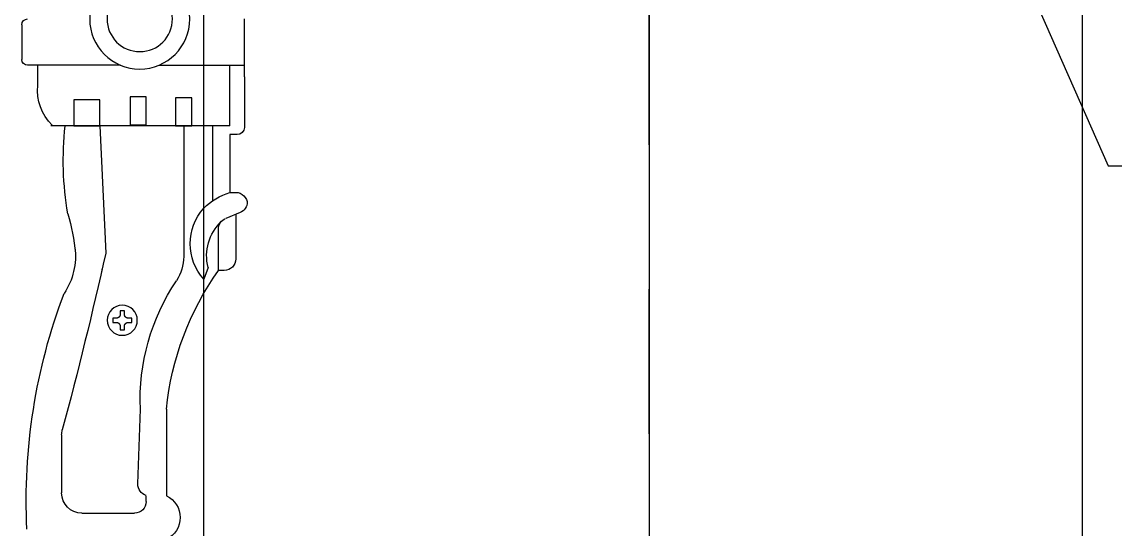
# Model space of a CAD drawing. Extents: x -668440 to 810000, y -1678500 to 210463.
# Drawn here: x -468456 to -464673, y -901109 to -899354 of the extents above; entities that cross this region are included whole.
import ezdxf

# ---------------------------------------------------------------- set-up
doc = ezdxf.new("R2010")
doc.units = 0
doc.header["$MEASUREMENT"] = 0
doc.linetypes.add('CENTER', pattern=[2, 1.25, -0.25, 0.25, -0.25])
doc.layers.get('0').update_dxf_attribs({"color": 3, "linetype": 'CONTINUOUS'})
doc.layers.get('Defpoints').update_dxf_attribs({"color": 251, "linetype": 'CONTINUOUS'})
for name, color, linetype in [('100', 5, 'CENTER'), ('_1-3_L-CS', 1, 'CONTINUOUS'), ('_5-6_GS-M', 6, 'CONTINUOUS'), ('COL_H-300x305x15x15x13', 7, 'CONTINUOUS'), ('注記', 3, 'CONTINUOUS')]:
    doc.layers.add(name, color=color, linetype=linetype)
doc.styles.add('DRACAD', font='txt', dxfattribs={"width": 0.85, "bigfont": 'extfont2'})
doc.styles.get("Standard").update_dxf_attribs({"font": 'Osaka.ttc'})
doc.dimstyles.new('ISO-25', dxfattribs={"dimtxt": 2.5, "dimasz": 2.5, "dimexe": 1.25, "dimexo": 0.625, "dimtad": 1, "dimdec": 4, "dimdsep": 46, "dimtxsty": 'Standard', "dimcen": 2.5, "dimadec": 0, "dimazin": 0, "dimtfac": 1, "dimtdec": 4, "dimtmove": 0, "dimatfit": 3, "dimfxl": 1, "dimtolj": 1, "dimtzin": 0, "dimarcsym": 0})

# ---------------------------------------------------------------- blocks, each defined once
blk = doc.blocks.new('_ORIGIN')
at = {"color": 0, "linetype": 'ByBlock', "lineweight": -2}
blk.add_line((0, 0), (-1, 0), dxfattribs=at)
blk.add_circle((0, 0), 0.5, dxfattribs=at)
blk = doc.blocks.new('*D8565')
at = {"layer": '_5-6_GS-M', "color": 0, "lineweight": -2}
for p, q in [((-213968.51, -394431.59), (-213968.51, -394903.04)), ((-213698.47, -394499.59), (-213698.47, -394903.04)), ((-213748.47, -394901.79), (-213918.51, -394901.79))]:
    blk.add_line(p, q, dxfattribs=at)
at = {"layer": 'Defpoints', "color": 0}
for p in [(-213968.51, -394381.59), (-213698.47, -394449.59), (-213968.51, -394901.79)]:
    blk.add_point(p, dxfattribs=at)
at = {"layer": '_5-6_GS-M', "color": 0, "lineweight": -2, "xscale": 50, "yscale": 50, "zscale": 50, "rotation": 180}
blk.add_blockref('_ORIGIN', (-213968.51, -394901.79), dxfattribs=at)
at = {"layer": '_5-6_GS-M', "color": 0, "lineweight": -2, "xscale": 50, "yscale": 50, "zscale": 50}
blk.add_blockref('_ORIGIN', (-213698.47, -394901.79), dxfattribs=at)
at = {"layer": '_5-6_GS-M', "color": 0, "insert": (-213833.49, -394856.79), "char_height": 50, "attachment_point": 5, "style": 'DRACAD'}
blk.add_mtext('\\A1;270', dxfattribs=at)
blk = doc.blocks.new('TC01')
at = {"layer": '注記', "color": 4, "linetype": 'Continuous'}
for p, q in [((4917.06, 29801.63), (4917.06, 29821.63)), ((4994.06, 29819.63), (4994.06, 29807.63)), ((4946.62, 29805.63), (4917.06, 29805.63)), ((4922.06, 29784.63), (4922.06, 29805.63)), ((4959.89, 29805.63), (4992.06, 29805.63)), ((4988.59, 29798.6), (4988.59, 29805.63)), ((4917.06, 29801.63), (4917.06, 29784.13)), ((4935.27, 29794.29), (4940.85, 29794.29)), ((4935.27, 29784.63), (4935.27, 29794.29)), ((4940.85, 29794.29), (4940.85, 29784.63)), ((4951.06, 29794.63), (4956.64, 29794.63)), ((4951.06, 29784.96), (4951.06, 29794.63)), ((4956.64, 29794.63), (4956.64, 29784.96)), ((4967.06, 29793.63), (4976.06, 29793.63)), ((4967.06, 29784.63), (4967.06, 29793.63)), ((4976.06, 29793.63), (4976.06, 29784.63)), ((4956.64, 29784.96), (4951.06, 29784.96)), ((4919.56, 29781.63), (4922.06, 29781.63)), ((4922.06, 29784.63), (4984.06, 29784.63)), ((4922.06, 29781.63), (4922.06, 29761.63)), ((4928.06, 29784.63), (4928.06, 29758.68)), ((4940.85, 29784.63), (4935.27, 29784.63)), ((4938.06, 29784.63), (4938.06, 29739.41)), ((4967.06, 29784.63), (4965.06, 29740.63)), ((4976.06, 29784.63), (4967.06, 29784.63)), ((4922.06, 29761.63), (4920.06, 29761.63)), ((4918.57, 29754.62), (4923.54, 29752.63)), ((4920.06, 29754.03), (4920.06, 29738.63)), ((4926.06, 29734.63), (4926.06, 29748.92)), ((4929.64, 29735.63), (4931.15, 29731.63)), ((4924.06, 29734.63), (4926.06, 29734.63)), ((4958.56, 29720.63), (4960.06, 29720.63)), ((4958.56, 29719.38), (4958.56, 29720.63)), ((4960.06, 29720.63), (4960.06, 29719.38)), ((4956.06, 29716.63), (4956.06, 29718.13)), ((4956.06, 29718.13), (4957.31, 29718.13)), ((4957.31, 29716.63), (4956.06, 29716.63)), ((4957.31, 29718.13), (4957.34, 29718.13)), ((4957.34, 29716.63), (4957.31, 29716.63)), ((4957.34, 29718.13), (4957.37, 29718.13)), ((4957.37, 29716.63), (4957.34, 29716.63)), ((4957.37, 29718.13), (4957.4, 29718.13)), ((4957.4, 29716.62), (4957.37, 29716.63)), ((4957.4, 29718.13), (4957.43, 29718.13)), ((4957.43, 29716.62), (4957.4, 29716.62)), ((4957.43, 29718.13), (4957.46, 29718.14)), ((4957.46, 29716.62), (4957.43, 29716.62)), ((4957.46, 29718.14), (4957.49, 29718.14)), ((4957.49, 29716.61), (4957.46, 29716.62)), ((4957.49, 29718.14), (4957.52, 29718.14)), ((4957.52, 29716.61), (4957.49, 29716.61)), ((4957.52, 29718.14), (4957.55, 29718.15)), ((4957.55, 29716.6), (4957.52, 29716.61)), ((4957.55, 29718.15), (4957.58, 29718.16)), ((4957.58, 29716.6), (4957.55, 29716.6)), ((4957.58, 29718.16), (4957.61, 29718.16)), ((4957.61, 29716.59), (4957.58, 29716.6)), ((4957.61, 29718.16), (4957.64, 29718.17)), ((4957.64, 29716.58), (4957.61, 29716.59)), ((4957.64, 29718.17), (4957.67, 29718.18)), ((4957.67, 29716.57), (4957.64, 29716.58)), ((4957.67, 29718.18), (4957.7, 29718.19)), ((4957.7, 29716.56), (4957.67, 29716.57)), ((4957.7, 29718.19), (4957.73, 29718.2)), ((4957.73, 29716.55), (4957.7, 29716.56)), ((4957.73, 29718.2), (4957.76, 29718.21)), ((4957.76, 29716.54), (4957.73, 29716.55)), ((4957.76, 29718.21), (4957.78, 29718.22)), ((4957.78, 29718.22), (4957.81, 29718.23)), ((4957.81, 29718.23), (4957.84, 29718.25)), ((4957.84, 29718.25), (4957.87, 29718.26)), ((4957.87, 29718.26), (4957.9, 29718.27)), ((4957.9, 29718.27), (4957.92, 29718.29)), ((4957.92, 29718.29), (4957.95, 29718.3)), ((4957.95, 29718.3), (4957.98, 29718.32)), ((4957.98, 29718.32), (4958, 29718.34)), ((4958, 29718.34), (4958.03, 29718.35)), ((4958.03, 29718.35), (4958.05, 29718.37)), ((4958.05, 29718.37), (4958.08, 29718.39)), ((4958.08, 29718.39), (4958.1, 29718.41)), ((4958.1, 29718.41), (4958.12, 29718.43)), ((4958.12, 29718.43), (4958.15, 29718.45)), ((4958.15, 29718.45), (4958.17, 29718.47)), ((4958.17, 29718.47), (4958.19, 29718.49)), ((4958.19, 29718.49), (4958.21, 29718.51)), ((4958.21, 29718.51), (4958.23, 29718.54)), ((4958.23, 29718.54), (4958.25, 29718.56)), ((4958.25, 29718.56), (4958.27, 29718.58)), ((4958.27, 29718.58), (4958.29, 29718.61)), ((4958.29, 29718.61), (4958.31, 29718.63)), ((4958.31, 29718.63), (4958.33, 29718.66)), ((4958.33, 29718.66), (4958.35, 29718.68)), ((4958.35, 29718.68), (4958.36, 29718.71)), ((4958.36, 29718.71), (4958.38, 29718.73)), ((4958.38, 29718.73), (4958.39, 29718.76)), ((4958.39, 29718.76), (4958.41, 29718.79)), ((4958.41, 29718.79), (4958.42, 29718.81)), ((4958.42, 29718.81), (4958.44, 29718.84)), ((4958.44, 29718.84), (4958.45, 29718.87)), ((4958.45, 29718.87), (4958.46, 29718.9)), ((4958.46, 29718.9), (4958.47, 29718.93)), ((4958.47, 29718.93), (4958.48, 29718.96)), ((4958.48, 29718.96), (4958.49, 29718.98)), ((4958.49, 29718.98), (4958.5, 29719.01)), ((4958.5, 29719.01), (4958.51, 29719.04)), ((4958.51, 29719.04), (4958.52, 29719.07)), ((4958.52, 29719.07), (4958.53, 29719.1)), ((4958.53, 29719.13), (4958.54, 29719.16)), ((4958.53, 29719.1), (4958.53, 29719.13)), ((4958.54, 29719.19), (4958.55, 29719.22)), ((4958.54, 29719.16), (4958.54, 29719.19)), ((4958.55, 29719.28), (4958.56, 29719.32)), ((4958.55, 29719.25), (4958.55, 29719.28)), ((4958.55, 29719.22), (4958.55, 29719.25)), ((4958.56, 29719.35), (4958.56, 29719.38)), ((4958.56, 29719.32), (4958.56, 29719.35)), ((4960.06, 29719.38), (4960.06, 29719.35)), ((4960.06, 29719.35), (4960.06, 29719.32)), ((4960.06, 29719.32), (4960.06, 29719.28)), ((4960.06, 29719.28), (4960.06, 29719.25)), ((4960.06, 29719.25), (4960.07, 29719.22)), ((4960.07, 29719.22), (4960.07, 29719.19)), ((4960.07, 29719.19), (4960.07, 29719.16)), ((4960.07, 29719.16), (4960.08, 29719.13)), ((4960.08, 29719.13), (4960.09, 29719.1)), ((4960.09, 29719.1), (4960.09, 29719.07)), ((4960.09, 29719.07), (4960.1, 29719.04)), ((4960.1, 29719.04), (4960.11, 29719.01)), ((4960.11, 29719.01), (4960.12, 29718.98)), ((4960.12, 29718.98), (4960.13, 29718.96)), ((4960.13, 29718.96), (4960.14, 29718.93)), ((4960.14, 29718.93), (4960.15, 29718.9)), ((4960.15, 29718.9), (4960.16, 29718.87)), ((4960.16, 29718.87), (4960.18, 29718.84)), ((4960.18, 29718.84), (4960.19, 29718.81)), ((4960.19, 29718.81), (4960.2, 29718.79)), ((4960.2, 29718.79), (4960.22, 29718.76)), ((4960.22, 29718.76), (4960.23, 29718.73)), ((4960.23, 29718.73), (4960.25, 29718.71)), ((4960.25, 29718.71), (4960.27, 29718.68)), ((4960.27, 29718.68), (4960.28, 29718.66)), ((4960.28, 29718.66), (4960.3, 29718.63)), ((4960.3, 29718.63), (4960.32, 29718.61)), ((4960.32, 29718.61), (4960.34, 29718.58)), ((4960.34, 29718.58), (4960.36, 29718.56)), ((4960.36, 29718.56), (4960.38, 29718.54)), ((4960.38, 29718.54), (4960.4, 29718.51)), ((4960.4, 29718.51), (4960.42, 29718.49)), ((4960.42, 29718.49), (4960.44, 29718.47)), ((4960.44, 29718.47), (4960.47, 29718.45)), ((4960.47, 29718.45), (4960.49, 29718.43)), ((4960.49, 29718.43), (4960.51, 29718.41)), ((4960.51, 29718.41), (4960.54, 29718.39)), ((4960.54, 29718.39), (4960.56, 29718.37)), ((4960.56, 29718.37), (4960.59, 29718.35)), ((4960.59, 29718.35), (4960.61, 29718.34)), ((4960.61, 29718.34), (4960.64, 29718.32)), ((4960.64, 29718.32), (4960.66, 29718.3)), ((4960.66, 29718.3), (4960.69, 29718.29)), ((4960.69, 29718.29), (4960.72, 29718.27)), ((4960.72, 29718.27), (4960.74, 29718.26)), ((4960.74, 29718.26), (4960.77, 29718.25)), ((4960.77, 29718.25), (4960.8, 29718.23)), ((4960.8, 29718.23), (4960.83, 29718.22)), ((4960.83, 29718.22), (4960.86, 29718.21)), ((4960.86, 29718.21), (4960.89, 29718.2)), ((4960.89, 29716.55), (4960.86, 29716.54)), ((4960.89, 29718.2), (4960.91, 29718.19)), ((4960.91, 29716.56), (4960.89, 29716.55)), ((4960.91, 29718.19), (4960.94, 29718.18)), ((4960.94, 29716.57), (4960.91, 29716.56)), ((4960.94, 29718.18), (4960.97, 29718.17)), ((4960.97, 29716.58), (4960.94, 29716.57)), ((4960.97, 29718.17), (4961, 29718.16)), ((4961, 29716.59), (4960.97, 29716.58)), ((4961, 29718.16), (4961.03, 29718.16)), ((4961.03, 29716.6), (4961, 29716.59)), ((4961.03, 29718.16), (4961.06, 29718.15)), ((4961.06, 29716.6), (4961.03, 29716.6)), ((4961.06, 29718.15), (4961.09, 29718.14)), ((4961.09, 29716.61), (4961.06, 29716.6)), ((4961.09, 29718.14), (4961.12, 29718.14)), ((4961.12, 29716.61), (4961.09, 29716.61)), ((4961.12, 29718.14), (4961.15, 29718.14)), ((4961.15, 29716.62), (4961.12, 29716.61)), ((4961.15, 29718.14), (4961.18, 29718.13)), ((4961.18, 29716.62), (4961.15, 29716.62)), ((4961.18, 29718.13), (4961.21, 29718.13)), ((4961.21, 29716.62), (4961.18, 29716.62)), ((4961.21, 29718.13), (4961.25, 29718.13)), ((4961.25, 29716.63), (4961.21, 29716.62)), ((4961.25, 29718.13), (4961.28, 29718.13)), ((4961.28, 29716.63), (4961.25, 29716.63)), ((4961.28, 29718.13), (4961.31, 29718.13)), ((4961.31, 29716.63), (4961.28, 29716.63)), ((4961.31, 29718.13), (4962.56, 29718.13)), ((4962.56, 29716.63), (4961.31, 29716.63)), ((4962.56, 29718.13), (4962.56, 29716.63)), ((4957.78, 29716.53), (4957.76, 29716.54)), ((4957.81, 29716.52), (4957.78, 29716.53)), ((4957.84, 29716.51), (4957.81, 29716.52)), ((4957.87, 29716.49), (4957.84, 29716.51)), ((4957.9, 29716.48), (4957.87, 29716.49)), ((4957.92, 29716.46), (4957.9, 29716.48)), ((4957.95, 29716.45), (4957.92, 29716.46)), ((4957.98, 29716.43), (4957.95, 29716.45)), ((4958, 29716.42), (4957.98, 29716.43)), ((4958.03, 29716.4), (4958, 29716.42)), ((4958.05, 29716.38), (4958.03, 29716.4)), ((4958.08, 29716.36), (4958.05, 29716.38)), ((4958.1, 29716.34), (4958.08, 29716.36)), ((4958.12, 29716.32), (4958.1, 29716.34)), ((4958.15, 29716.3), (4958.12, 29716.32)), ((4958.17, 29716.28), (4958.15, 29716.3)), ((4958.19, 29716.26), (4958.17, 29716.28)), ((4958.21, 29716.24), (4958.19, 29716.26)), ((4958.23, 29716.22), (4958.21, 29716.24)), ((4958.25, 29716.19), (4958.23, 29716.22)), ((4958.27, 29716.17), (4958.25, 29716.19)), ((4958.29, 29716.15), (4958.27, 29716.17)), ((4958.31, 29716.12), (4958.29, 29716.15)), ((4958.33, 29716.1), (4958.31, 29716.12)), ((4958.35, 29716.07), (4958.33, 29716.1)), ((4958.36, 29716.05), (4958.35, 29716.07)), ((4958.38, 29716.02), (4958.36, 29716.05)), ((4958.39, 29715.99), (4958.38, 29716.02)), ((4958.41, 29715.97), (4958.39, 29715.99)), ((4958.42, 29715.94), (4958.41, 29715.97)), ((4958.44, 29715.91), (4958.42, 29715.94)), ((4958.45, 29715.88), (4958.44, 29715.91)), ((4958.46, 29715.85), (4958.45, 29715.88)), ((4958.47, 29715.83), (4958.46, 29715.85)), ((4958.48, 29715.8), (4958.47, 29715.83)), ((4958.49, 29715.77), (4958.48, 29715.8)), ((4958.5, 29715.74), (4958.49, 29715.77)), ((4958.51, 29715.71), (4958.5, 29715.74)), ((4958.52, 29715.68), (4958.51, 29715.71)), ((4958.53, 29715.65), (4958.52, 29715.68)), ((4958.53, 29715.62), (4958.53, 29715.65)), ((4958.54, 29715.59), (4958.53, 29715.62)), ((4958.54, 29715.56), (4958.54, 29715.59)), ((4958.55, 29715.53), (4958.54, 29715.56)), ((4958.55, 29715.5), (4958.55, 29715.53)), ((4958.55, 29715.47), (4958.55, 29715.5)), ((4958.56, 29715.44), (4958.55, 29715.47)), ((4958.56, 29715.41), (4958.56, 29715.44)), ((4958.56, 29715.38), (4958.56, 29715.41)), ((4958.56, 29714.13), (4958.56, 29715.38)), ((4960.06, 29714.13), (4958.56, 29714.13)), ((4960.07, 29715.53), (4960.06, 29715.5)), ((4960.06, 29715.5), (4960.06, 29715.47)), ((4960.06, 29715.47), (4960.06, 29715.44)), ((4960.06, 29715.44), (4960.06, 29715.41)), ((4960.06, 29715.41), (4960.06, 29715.38)), ((4960.06, 29715.38), (4960.06, 29714.13)), ((4960.08, 29715.62), (4960.07, 29715.59)), ((4960.07, 29715.59), (4960.07, 29715.56)), ((4960.07, 29715.56), (4960.07, 29715.53)), ((4960.09, 29715.65), (4960.08, 29715.62)), ((4960.1, 29715.71), (4960.09, 29715.68)), ((4960.09, 29715.68), (4960.09, 29715.65)), ((4960.11, 29715.74), (4960.1, 29715.71)), ((4960.12, 29715.77), (4960.11, 29715.74)), ((4960.13, 29715.8), (4960.12, 29715.77)), ((4960.14, 29715.83), (4960.13, 29715.8)), ((4960.15, 29715.85), (4960.14, 29715.83)), ((4960.16, 29715.88), (4960.15, 29715.85)), ((4960.18, 29715.91), (4960.16, 29715.88)), ((4960.19, 29715.94), (4960.18, 29715.91)), ((4960.2, 29715.97), (4960.19, 29715.94)), ((4960.22, 29715.99), (4960.2, 29715.97)), ((4960.23, 29716.02), (4960.22, 29715.99)), ((4960.25, 29716.05), (4960.23, 29716.02)), ((4960.27, 29716.07), (4960.25, 29716.05)), ((4960.28, 29716.1), (4960.27, 29716.07)), ((4960.3, 29716.12), (4960.28, 29716.1)), ((4960.32, 29716.15), (4960.3, 29716.12)), ((4960.34, 29716.17), (4960.32, 29716.15)), ((4960.36, 29716.19), (4960.34, 29716.17)), ((4960.38, 29716.22), (4960.36, 29716.19)), ((4960.4, 29716.24), (4960.38, 29716.22)), ((4960.42, 29716.26), (4960.4, 29716.24)), ((4960.44, 29716.28), (4960.42, 29716.26)), ((4960.47, 29716.3), (4960.44, 29716.28)), ((4960.49, 29716.32), (4960.47, 29716.3)), ((4960.51, 29716.34), (4960.49, 29716.32)), ((4960.54, 29716.36), (4960.51, 29716.34)), ((4960.56, 29716.38), (4960.54, 29716.36)), ((4960.59, 29716.4), (4960.56, 29716.38)), ((4960.61, 29716.42), (4960.59, 29716.4)), ((4960.64, 29716.43), (4960.61, 29716.42)), ((4960.66, 29716.45), (4960.64, 29716.43)), ((4960.69, 29716.46), (4960.66, 29716.45)), ((4960.72, 29716.48), (4960.69, 29716.46)), ((4960.74, 29716.49), (4960.72, 29716.48)), ((4960.77, 29716.51), (4960.74, 29716.49)), ((4960.8, 29716.52), (4960.77, 29716.51)), ((4960.83, 29716.53), (4960.8, 29716.52)), ((4960.86, 29716.54), (4960.83, 29716.53)), ((4944.06, 29686.63), (4944.06, 29656.63)), ((4953.92, 29660.76), (4953.06, 29686.63)), ((4980.3, 29677.7), (4980.3, 29657.63)), ((4951.06, 29654.63), (4951.06, 29656.63)), ((4973.3, 29650.63), (4955.06, 29650.63))]:
    blk.add_line(p, q, dxfattribs=at)
for centre, radius in [((4953.26, 29821.63), 17.32), ((4953.26, 29821.63), 11.31), ((4959.31, 29717.38), 5.2)]:
    blk.add_circle(centre, radius, dxfattribs=at)
for centre, radius, start, end in [((4992.06, 29819.63), 2, 0, 90), ((4992.06, 29807.63), 2, 270, 0), ((4971.33, 29797.13), 17.32, 315.0615, 4.8908), ((4919.56, 29784.13), 2.5, 180, 270), ((4870.61, 29772.63), 109.11, 350.2894, 6.3141), ((4920.06, 29757.63), 4, 90, 180), ((4920.06, 29758.33), 4, 179.9998, 248.1985), ((4914.98, 29739.64), 23.1, 45.5621, 72.164), ((4917.44, 29743.88), 18.39, 318.2149, 41.785), ((4922.06, 29748.92), 4, 0.0001, 68.1986), ((4913.55, 29739.63), 16.58, 346.0423, 46.0423), ((5054.47, 29732.13), 79.45, 163.8521, 173.8787), ((4953.06, 29739.41), 15, 180, 213.7781), ((6471.87, 30079.51), 1544.5, 192.67505, 195.00952), ((4998.89, 29739.63), 23.37, 172.6244, 213.7991), ((4924.06, 29738.63), 4, 180, 270), ((4843.49, 29676.29), 101.1, 5.8696, 35.2424), ((4971.41, 29735.01), 5, 179.2506, 192.9272), ((4878.86, 29689.79), 74.26, 357.5621, 33.778), ((4790.22, 29655.06), 202.33, 357.1878, 20.7144), ((4973.3, 29677.7), 7, 0, 15.0095), ((4949.92, 29660.63), 4, 285.8487, 1.9091), ((4947.56, 29649.13), 8.28, 115.0169, 244.9831), ((4973.3, 29657.63), 7, 270, 0), ((4955.06, 29654.63), 4, 180, 270)]:
    blk.add_arc(centre, radius, start, end, dxfattribs=at)
blk = doc.blocks.new('剛接合部C1Y')
at = {"layer": '100', "linetype": 'CENTER', "ltscale": 200}
blk.add_line((-213698.46888, -397002.59222), (-213698.46888, -393132.59222), dxfattribs=at)
at = {"layer": '_1-3_L-CS'}
for p, q in [((-213619.74927, -394427.9714), (-213539.65371, -394609.90915)), ((-213539.65371, -394609.90915), (-213442.36084, -394610.21481))]:
    blk.add_line(p, q, dxfattribs=at)
at = {"layer": 'COL_H-300x305x15x15x13'}
for p, q in [((-213852.46888, -394910.59222), (-213852.46888, -393815.59222)), ((-213548.46888, -394910.59222), (-213548.46888, -393815.59222))]:
    blk.add_line(p, q, dxfattribs=at)
at = {"xscale": -1}
blk.add_blockref('TC01', (-208921.41235, -424380.71878, -500), dxfattribs=at)
at = {"layer": '_5-6_GS-M'}
dim = blk.add_linear_dim(base=(-213968.51027, -394901.7855), p1=(-213698.46888, -394449.59222), p2=(-213968.51027, -394381.59222), dimstyle='ISO-25', override={"dimtxt": 50, "dimasz": 50, "dimexo": 50, "dimgap": 20, "dimdec": 0, "dimtxsty": 'DRACAD', "dimblk1": 'ORIGIN', "dimblk2": 'ORIGIN', "dimsah": 1}, dxfattribs=at)
dim.commit()
dim.dimension.update_dxf_attribs({"geometry": '*D8565', "text_midpoint": (-213833.48958, -394901.7855), "dimtype": 128})

msp = doc.modelspace()

# ---------------------------------------------------------------- block references
at = {"xscale": 10, "yscale": 10, "zscale": 10}
msp.add_blockref('剛接合部C1Y', (1670698.7, 3046247.4, 5600), dxfattribs=at)

doc.saveas('drawing.dxf')
